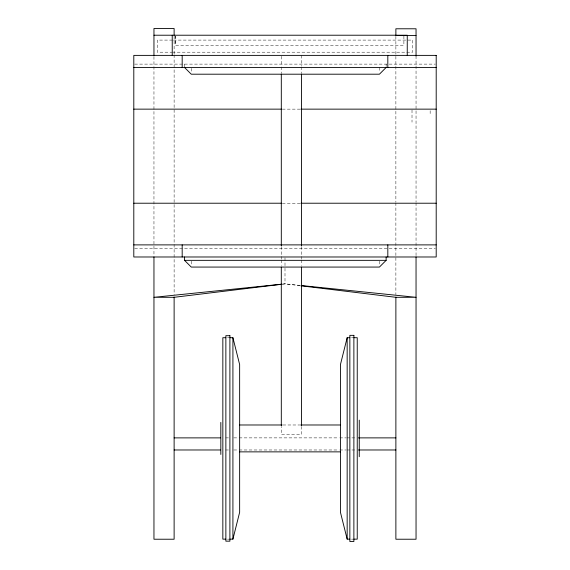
<?xml version="1.0" encoding="UTF-8"?>
<svg xmlns="http://www.w3.org/2000/svg" width="570" height="570" viewBox="0 0 570 570"><rect width="100%" height="100%" fill="white"/><g stroke="black" fill="none" stroke-linecap="round" stroke-linejoin="round"><path stroke-width="0.43" stroke-dasharray="2.85 2.14" d="M282.399 284.181L285 283.86L299.92 285.392M282.342 284.138L285 283.86L299.963 285.677M172.446 40.092L157.32 40.092L157.32 52.191L172.446 52.191M173.337 40.092L412.68 40.092L412.68 52.191L173.337 52.191M134.684 64.118L435.316 64.118M282.335 109.141L301.01 109.141M282.335 203.219L301.01 203.219M134.684 248.249L435.316 248.249M227.473 337.704L229.895 337.704M351.462 337.704L353.877 337.704M282.969 424.985L299.763 424.985M225.777 437.881L228.449 437.881M233.793 437.881L238.246 437.881M239.136 437.881L338.879 437.881M339.77 437.881L346.004 437.881M346.895 437.881L356.692 437.881M225.777 449.979L228.449 449.979M233.793 449.979L238.246 449.979M239.136 449.979L338.879 449.979M339.77 449.979L346.004 449.979M346.895 449.979L356.692 449.979M227.473 539.149L229.895 539.149M351.462 539.149L353.877 539.149M430.151 110.723L430.151 113.879M416.043 55.974L416.043 201.93M416.043 202.82L416.043 256.222M412.01 110.01L412.01 122.194M403.902 36.06L403.895 45.301L175.581 45.301L175.581 36.06M395.879 36.395L395.879 201.93M395.879 202.82L395.879 294.676M386.139 64.118L386.139 66.633M379.421 67.474L379.421 71.677M379.421 261.181L379.421 265.385M301.466 55.383L301.466 66.056M301.466 66.947L301.466 73.174M301.466 246.696L301.466 255.595M301.466 256.486L301.466 259.151M301.466 260.041L301.466 265.385M301.466 426.445L301.466 434.454L281.302 434.454L281.302 426.445M285 257.847L285 267.387M285 268.256L285 283.86M281.302 56.273L281.302 66.056M281.302 66.947L281.302 73.174M281.302 246.696L281.302 255.595M281.302 256.486L281.302 259.151M281.302 260.041L281.302 265.385M191.256 68.314L191.256 71.677M191.256 261.181L191.256 265.385M184.537 64.118L184.537 67.474M175.596 36.06L175.596 45.301M174.121 36.11L174.121 53.922M174.121 54.813L174.121 294.676M153.957 56.594L153.957 256.058"/><path stroke-width="0.85" d="M229.895 539.149L232.916 539.149L239.642 512.288L239.642 364.558L232.916 337.704L229.895 337.704M349.852 337.704L347.159 337.704L340.44 364.558L340.44 512.288L347.159 539.149L349.852 539.149M386.139 67.474L379.421 74.2L191.256 74.2L184.537 67.474M386.139 256.985L386.139 260.34L379.421 267.066L191.256 267.066L184.537 260.34L184.537 256.985M281.537 284.28L174.121 297.305L153.957 297.305L281.459 284.223M153.957 35.219L407.258 35.219L407.251 55.383M416.043 35.511L395.879 35.511L395.879 28.785L416.043 28.785L416.043 55.974M133.8 67.474L436.2 67.474M133.8 109.141L281.445 109.141M301.01 109.141L436.2 109.141M133.8 203.219L281.445 203.219M301.01 203.219L436.2 203.219M133.8 244.886L436.2 244.886M184.537 260.34L386.139 260.34M225.863 337.704L222.841 337.704L222.841 539.149L225.863 539.149M353.877 337.704L357.24 337.704L357.24 539.149L353.877 539.149M239.642 424.985L282.079 424.985M300.654 424.985L340.44 424.985M174.121 437.881L220.433 437.881M358.473 437.881L395.879 437.881M174.121 449.979L220.433 449.979M358.473 449.979L395.879 449.979M239.642 451.868L340.44 451.868M301.68 285.577L416.043 297.305L395.879 297.305L300.839 285.784M416.043 256.985L416.043 539.227L395.879 539.227L395.879 297.155M387.821 55.383L387.821 67.474M387.821 244.886L387.821 256.985M359.257 420.14L359.257 456.713M347.159 337.704L347.159 539.149M301.466 74.064L301.466 245.805M301.466 267.159L301.466 425.555M281.302 74.064L281.302 245.805M281.302 267.159L281.302 425.555M232.916 337.704L232.916 539.149M220.825 422.406L220.825 454.447M182.179 55.383L182.179 67.474M182.179 244.886L182.179 256.985M174.121 35.219L174.121 28.5L153.957 28.5L153.957 55.703M174.121 297.02L174.121 539.227L153.957 539.227L153.957 256.949M172.226 35.219L172.24 55.383M436.2 55.383L133.8 55.383L133.8 256.985L436.2 256.985L436.2 55.383M353.877 335.352L349.852 335.352L349.852 541.5L353.877 541.5L353.877 335.352M229.895 335.687L225.863 335.687L225.863 541.165L229.895 541.165L229.895 335.687"/></g></svg>
